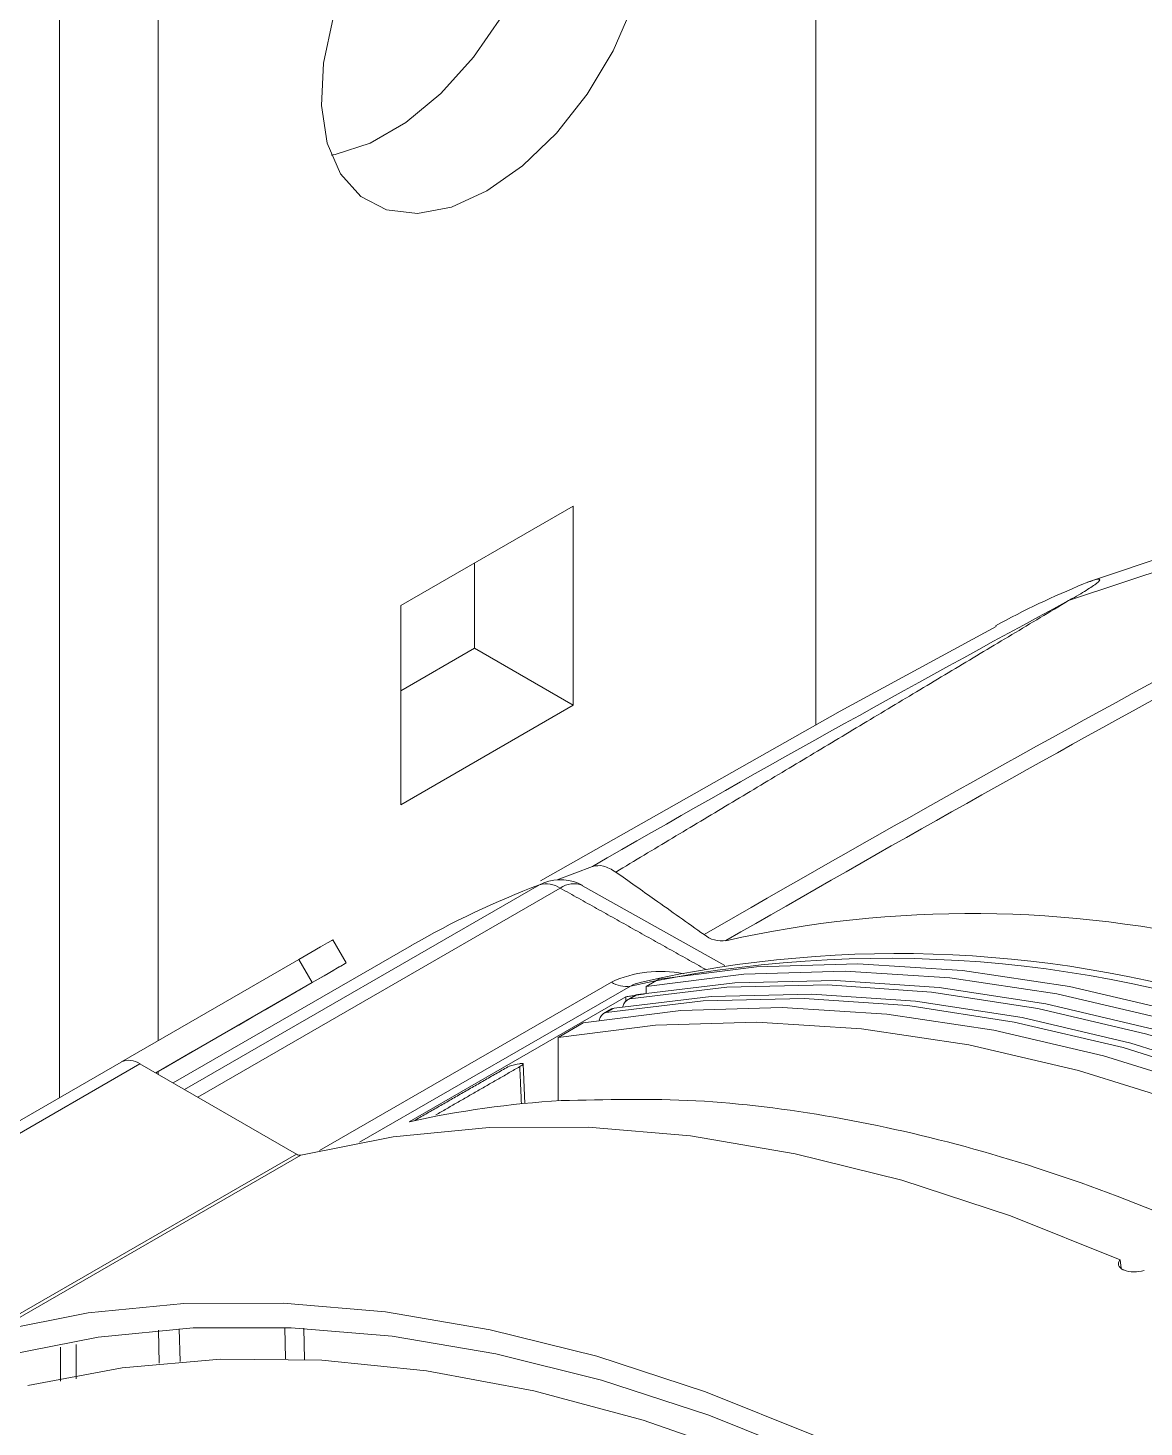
# Model space of a CAD drawing. Extents: x 8 to 113, y 2 to 87.
# Drawn here: x 76.434 to 77.935, y 70.479 to 72.361 of the extents above; entities that cross this region are included whole.
import ezdxf

# ---------------------------------------------------------------- set-up
doc = ezdxf.new("R2010")
doc.units = 0
doc.header["$MEASUREMENT"] = 0
doc.layers.add('OBJECT', color=7, linetype='CONTINUOUS')

msp = doc.modelspace()

# ---------------------------------------------------------------- linework, layer by layer
at = {"layer": 'OBJECT', "linetype": 'Continuous', "lineweight": 15}
for p, q in [((76.4766, 76.6545), (76.4766, 70.9225)), ((76.6095, 76.5778), (76.6095, 70.9993)), ((77.4934, 75.9288), (77.4934, 71.4236)), ((77.1674, 71.7181), (76.9355, 71.5842)), ((77.1674, 71.4503), (77.1674, 71.7181)), ((78.0502, 71.6799), (77.8589, 71.6157)), ((77.8333, 71.5909), (78.0475, 71.6626)), ((77.0345, 71.6413), (77.0345, 71.527)), ((76.9355, 71.5842), (76.9355, 71.3164)), ((77.0345, 71.527), (76.9355, 71.4698)), ((77.1674, 71.4503), (77.0345, 71.527)), ((76.9355, 71.3164), (77.1674, 71.4503)), ((77.1457, 71.2154), (77.1933, 71.2335)), ((76.645, 70.9333), (77.1221, 71.2087)), ((77.1501, 71.2042), (76.6628, 70.9229)), ((77.1281, 71.2116), (77.1221, 71.2087)), ((77.3714, 71.1004), (77.1798, 71.2074)), ((76.9498, 71.1271), (76.6295, 70.9422)), ((76.8622, 71.1036), (76.8442, 71.1348)), ((76.5601, 70.9708), (76.7985, 71.1083)), ((76.8165, 71.0772), (76.7985, 71.1083)), ((76.8424, 71.0921), (76.8174, 71.0777)), ((76.6061, 70.9557), (76.8165, 71.0772)), ((76.8263, 70.8512), (77.2188, 71.0778)), ((77.2443, 71.0726), (76.8802, 70.8624)), ((77.2826, 71.0816), (77.2656, 71.0718)), ((77.2656, 71.0718), (77.2656, 71.0632)), ((76.7949, 71.0647), (76.7674, 71.0488)), ((76.7949, 71.0647), (76.7949, 71.0647)), ((77.2383, 71.0581), (76.9471, 70.89)), ((77.2506, 71.06), (77.2401, 71.0539)), ((77.2541, 71.0613), (77.2435, 71.0552)), ((77.2189, 71.0417), (77.2083, 71.0356)), ((77.2223, 71.0429), (77.2118, 71.0368)), ((77.147, 71.0033), (77.1809, 71.0229)), ((77.147, 70.9182), (77.147, 71.0033)), ((76.1494, 70.7336), (76.5595, 70.9704)), ((76.1749, 70.7311), (76.585, 70.9679)), ((76.585, 70.9679), (76.7952, 70.8465)), ((76.6061, 70.9557), (76.6341, 70.9719)), ((76.6061, 70.9557), (76.6165, 70.9617)), ((76.6095, 70.9576), (76.6095, 70.9537)), ((77.1025, 70.9146), (77.1001, 70.968)), ((76.3851, 70.6098), (76.7952, 70.8465)), ((76.3913, 70.6085), (76.8014, 70.8453)), ((77.9039, 70.6931), (77.9028, 70.7045)), ((76.6109, 70.5652), (76.6099, 70.6096)), ((76.6389, 70.5676), (76.6378, 70.6117)), ((76.7807, 70.5713), (76.7798, 70.6134)), ((76.8061, 70.5705), (76.8051, 70.6123))]:
    msp.add_line(p, q, dxfattribs=at)
at = {"layer": 'OBJECT', "linetype": 'Continuous', "lineweight": 15, "flags": 128}
for points in [[(77.1277, 72.6848), (77.1331, 72.6685), (77.1409, 72.6182), (77.1383, 72.5611), (77.1254, 72.5001), (77.1029, 72.4379), (77.0717, 72.3775), (77.0333, 72.3217), (76.9896, 72.2731), (76.9426, 72.234), (76.8944, 72.2062), (76.8474, 72.191), (76.8422, 72.1901)], [(77.0514, 72.1419), (77.0993, 72.1755), (77.145, 72.2196), (77.1862, 72.2721), (77.2212, 72.3306), (77.2482, 72.3922)], [(76.8445, 72.3748), (76.8316, 72.3138), (76.829, 72.2568), (76.8368, 72.2064), (76.8546, 72.165), (76.8817, 72.1346), (76.9166, 72.1165), (76.9579, 72.1117), (77.0036, 72.1202), (77.0514, 72.1419)], [(77.7359, 71.556), (77.5265, 71.4424), (77.1234, 71.2139)], [(76.7985, 71.1083), (76.8145, 71.1176), (76.8275, 71.1251), (76.837, 71.1306), (76.8427, 71.1339), (76.8442, 71.1348)], [(76.8424, 71.0921), (76.8529, 71.0982), (76.8596, 71.102), (76.8622, 71.1036), (76.8607, 71.1027), (76.855, 71.0994), (76.8455, 71.094), (76.8325, 71.0864), (76.8165, 71.0772)], [(77.2656, 71.0718), (77.3969, 71.0885), (77.5331, 71.0925), (77.6736, 71.0836), (77.8178, 71.062), (77.9652, 71.0277), (78.1151, 70.9809), (78.2273, 70.9384)], [(77.2826, 71.0816), (77.4139, 71.0983), (77.5501, 71.1023), (77.6906, 71.0934), (77.8348, 71.0718), (77.9822, 71.0375), (78.1321, 70.9907), (78.2273, 70.955)], [(76.7949, 71.0647), (76.7919, 71.063), (76.7909, 71.0624), (76.7918, 71.0629), (76.7946, 71.0646), (76.7991, 71.0671), (76.8047, 71.0704), (76.811, 71.074), (76.8174, 71.0777)], [(79.8405, 69.556), (79.7099, 69.7224), (79.5746, 69.8818), (79.435, 70.0334), (79.2918, 70.1768), (79.1456, 70.3112), (78.9969, 70.4361), (78.8463, 70.5511), (78.6945, 70.6556), (78.542, 70.7492), (78.3896, 70.8316), (78.2377, 70.9024), (78.0871, 70.9613), (77.9384, 71.008), (77.7922, 71.0425), (77.649, 71.0645), (77.5094, 71.074), (77.3741, 71.0709), (77.2435, 71.0552)], [(79.851, 69.5621), (79.7205, 69.7285), (79.5851, 69.8879), (79.4456, 70.0395), (79.3024, 70.1828), (79.1561, 70.3172), (79.0074, 70.4422), (78.8568, 70.5571), (78.705, 70.6616), (78.5525, 70.7553), (78.4001, 70.8377), (78.2483, 70.9084), (78.0977, 70.9673), (77.949, 71.0141), (77.8027, 71.0486), (77.6595, 71.0706), (77.52, 71.0801), (77.3846, 71.0769), (77.2541, 71.0613)], [(79.8087, 69.5377), (79.6782, 69.7041), (79.5428, 69.8635), (79.4033, 70.0151), (79.2601, 70.1584), (79.1138, 70.2928), (78.9651, 70.4178), (78.8145, 70.5327), (78.6627, 70.6372), (78.5103, 70.7309), (78.3578, 70.8133), (78.206, 70.884), (78.0554, 70.9429), (77.9067, 70.9897), (77.7604, 71.0242), (77.6172, 71.0462), (77.4777, 71.0557), (77.3423, 71.0525), (77.2118, 71.0368)], [(79.8193, 69.5437), (79.6887, 69.7102), (79.5534, 69.8695), (79.4138, 70.0212), (79.2706, 70.1645), (79.1244, 70.2989), (78.9756, 70.4239), (78.8251, 70.5388), (78.6732, 70.6433), (78.5208, 70.737), (78.3683, 70.8193), (78.2165, 70.8901), (78.0659, 70.949), (77.9172, 70.9958), (77.771, 71.0303), (77.6278, 71.0523), (77.4882, 71.0617), (77.3529, 71.0586), (77.2223, 71.0429)], [(77.2506, 71.06), (77.2519, 71.0607), (77.2541, 71.0613)], [(76.6165, 70.9617), (76.6349, 70.9723), (76.6551, 70.984), (76.6761, 70.9961), (76.6973, 71.0083), (76.7177, 71.0201), (76.7367, 71.0311), (76.7535, 71.0408), (76.7674, 71.0488)], [(79.7972, 69.5125), (79.6659, 69.6809), (79.5297, 69.842), (79.3892, 69.9954), (79.245, 70.1403), (79.0976, 70.2762), (78.9477, 70.4025), (78.7959, 70.5186), (78.6428, 70.6242), (78.489, 70.7186), (78.3353, 70.8016), (78.1822, 70.8729), (78.0304, 70.932), (77.8805, 70.9788), (77.7331, 71.0131), (77.5889, 71.0347), (77.4484, 71.0436), (77.3122, 71.0396), (77.1809, 71.0229)], [(77.2189, 71.0417), (77.2202, 71.0423), (77.2223, 71.0429)], [(79.7633, 69.493), (79.632, 69.6613), (79.4958, 69.8224), (79.3553, 69.9758), (79.211, 70.1207), (79.0636, 70.2566), (78.9137, 70.3829), (78.7619, 70.499), (78.6088, 70.6046), (78.4551, 70.699), (78.3014, 70.7821), (78.1483, 70.8533), (77.9965, 70.9124), (77.8466, 70.9592), (77.6992, 70.9935), (77.5549, 71.0151), (77.4144, 71.024), (77.2782, 71.02), (77.147, 71.0033)], [(76.6341, 70.9719), (76.6558, 70.9844), (76.6671, 70.9909), (76.6663, 70.9905), (76.6534, 70.983), (76.6305, 70.9698), (76.6061, 70.9557)], [(77.9028, 70.7045), (77.7552, 70.7637), (77.6094, 70.8114), (77.4658, 70.8471), (77.325, 70.871), (77.1876, 70.8827), (77.0543, 70.8823), (76.9253, 70.8698), (76.8014, 70.8453)], [(77.4927, 70.4677), (77.3451, 70.527), (77.1992, 70.5746), (77.0556, 70.6104), (76.9149, 70.6342), (76.7775, 70.6459), (76.6441, 70.6456), (76.5152, 70.6331), (76.3913, 70.6085)], [(77.4957, 70.4368), (77.3497, 70.4954), (77.2054, 70.5425), (77.0634, 70.5779), (76.9241, 70.6015), (76.7882, 70.6131), (76.6563, 70.6127), (76.5287, 70.6003), (76.4061, 70.576)], [(76.4344, 70.5351), (76.5612, 70.5593), (76.6931, 70.5707), (76.8297, 70.5694), (76.9704, 70.5552), (77.1146, 70.5283), (77.2616, 70.4887), (77.4109, 70.4367), (77.5618, 70.3725), (77.7137, 70.2963), (77.8658, 70.2084), (78.0177, 70.1093), (78.1686, 69.9993), (78.3179, 69.8789), (78.465, 69.7487), (78.6091, 69.6092), (78.7498, 69.4609), (78.8864, 69.3046), (79.0183, 69.1408), (79.1451, 68.9703)]]:
    msp.add_lwpolyline(points, dxfattribs=at)
at = {"layer": 'OBJECT', "linetype": 'Continuous', "lineweight": 15}
for centre, radius, start, end in [((78.2959, 70.5291), 1.171, 112.1976, 118.6107), ((91.0243, 47.2197), 27.7121, 118.4247, 119.94035), ((91.8552, 46.0526), 28.9838, 118.4982, 120.04568), ((92.5749, 44.8595), 30.3551, 118.64722, 120.05348), ((77.5386, 70.1067), 1.1781, 110.7037, 119.9861), ((77.1313, 71.1767), 0.0333, 55.7054, 105.9845), ((77.1501, 71.1536), 0.062, 60.8403, 110.733), ((77.1683, 71.1796), 0.0306, 67.5079, 126.478), ((77.703, 69.66), 1.5101, 76.4171, 102.6307), ((77.3672, 71.1706), 0.0374, 230.3119, 278.5315), ((77.5887, 69.502), 1.6079, 68.6106, 102.3673), ((77.6039, 69.552), 1.5643, 71.802, 102.7908), ((77.2845, 70.9345), 0.1577, 78.6663, 114.6561), ((77.2381, 71.1071), 0.0351, 236.5796, 280.1825), ((77.266, 71.0337), 0.0445, 100.8862, 119.1254), ((77.2464, 71.0433), 0.0122, 103.5804, 172.4142), ((77.2146, 71.025), 0.0122, 103.5804, 172.4142), ((76.5701, 70.947), 0.0257, 54.3818, 114.314), ((77.3542, 69.7689), 1.2268, 102.1646, 102.8423), ((77.2289, 69.6154), 1.3054, 93.4134, 102.4654), ((76.7999, 70.8536), 0.00849, 236.5554, 280.2118), ((77.9219, 70.729), 0.0409, 249.1896, 288.404)]:
    msp.add_arc(centre, radius, start, end, dxfattribs=at)
for points, knots in [([(77.8333, 71.5909), (77.8359, 71.5924), (77.8429, 71.5963), (77.8563, 71.6041), (77.8708, 71.6134), (77.8771, 71.6196), (77.8724, 71.6205), (77.8599, 71.6158), (77.8534, 71.6134)], [0, 0, 0, 0, 0.061294, 0.157978, 0.353027, 0.568967, 0.775602, 1, 1, 1, 1]), ([(77.2247, 71.2259), (77.219, 71.2293), (77.2076, 71.236), (77.1981, 71.2343), (77.1933, 71.2335)], [0, 0, 0, 0, 0.49976, 1, 1, 1, 1]), ([(77.3433, 71.1418), (77.3212, 71.1575), (77.2817, 71.1855), (77.2421, 71.2136), (77.2247, 71.2259)], [0, 0, 0, 0, 0.56, 1, 1, 1, 1]), ([(77.0956, 70.9642), (77.0965, 70.9648), (77.0985, 70.966), (77.0999, 70.9674), (77.1002, 70.9683), (77.0991, 70.9688), (77.0969, 70.9684), (77.0957, 70.9682)], [0, 0, 0, 0, 0.172258, 0.344036, 0.527769, 0.740234, 1, 1, 1, 1]), ([(79.4492, 69.5919), (79.391, 69.6605), (79.2743, 69.7983), (79.0888, 69.99), (78.896, 70.1695), (78.6991, 70.3317), (78.5009, 70.4752), (78.3017, 70.6), (78.1002, 70.7067), (77.9005, 70.7925), (77.7055, 70.8568), (77.5162, 70.8995), (77.33, 70.9229), (77.211, 70.9199), (77.1512, 70.9185)], [0, 0, 0, 0, 0.082062, 0.164694, 0.249123, 0.334172, 0.416234, 0.498866, 0.583295, 0.668345, 0.750383, 0.832421, 0.915613, 1, 1, 1, 1]), ([(77.9063, 70.6912), (77.9048, 70.6922), (77.9016, 70.6943), (77.8999, 70.6983), (77.9007, 70.7018), (77.9023, 70.7038), (77.9028, 70.7045)], [0, 0, 0, 0, 0.28744, 0.574979, 0.857991, 1, 1, 1, 1])]:
    msp.add_open_spline(points, degree=3, knots=knots, dxfattribs=at)
for points in [[(77.8333, 71.5909), (77.2247, 71.2259)], [(77.3453, 71.0951), (77.1501, 71.2042)], [(77.2383, 71.0581), (77.2382, 71.0522)], [(77.2383, 71.0581), (77.2636, 71.062)], [(76.9532, 70.8912), (77.0816, 70.965)], [(77.0956, 70.9642), (76.9828, 70.8993)], [(77.0978, 70.9141), (77.0956, 70.9642)], [(77.9073, 70.6908), (77.9063, 70.6912)], [(76.4782, 70.5411), (76.4782, 70.5871)], [(76.4991, 70.5904), (76.4991, 70.5441)]]:
    msp.add_open_spline(points, degree=1, dxfattribs=at)

doc.saveas('drawing.dxf')
